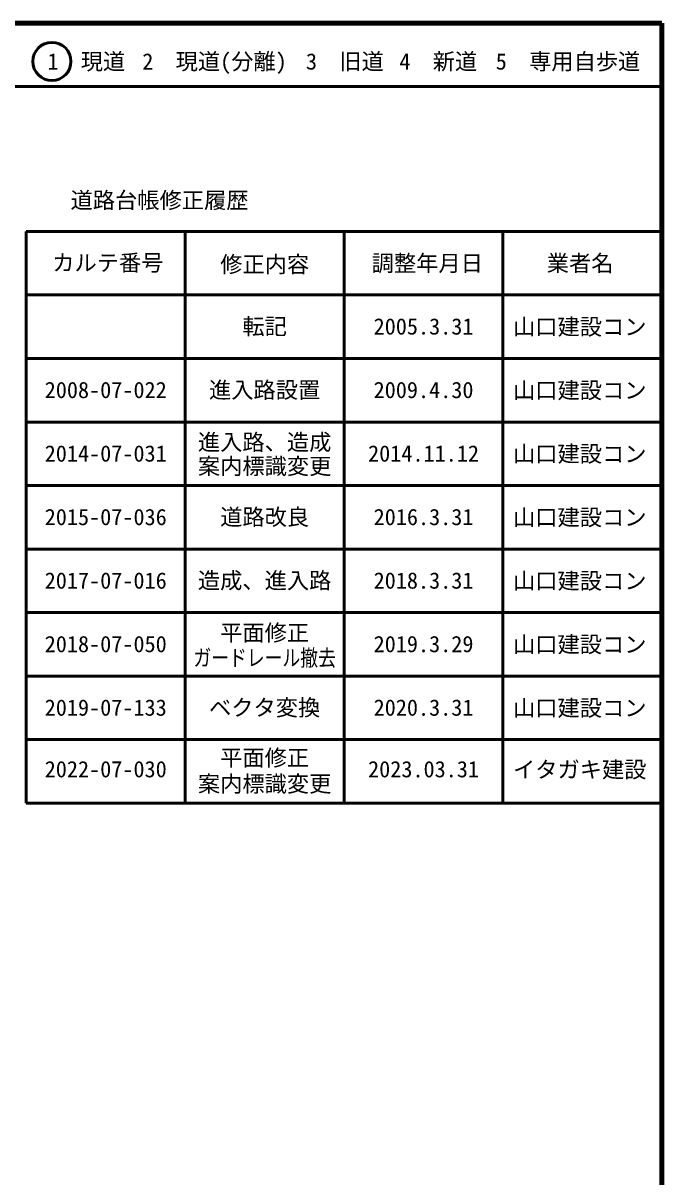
# Model space of a CAD drawing. Units: millimetres, scale not verified. Extents: x 40000 to 680000, y 20000 to 380000.
# Drawn here: x 579500 to 680000, y 198357 to 380000 of the extents above; entities that cross this region are included whole.
import ezdxf
from ezdxf.enums import TextEntityAlignment as Align

# ---------------------------------------------------------------- set-up
doc = ezdxf.new("R2010")
doc.units = ezdxf.units.MM
doc.header["$LTSCALE"] = 1000
for name, color, linetype, lineweight in [('M-TTL', 2, 'Continuous', 140), ('M-TTL-FRAM', 2, 'Continuous', 50), ('M-TTL-LINE', 7, 'Continuous', 50)]:
    doc.layers.add(name, color=color, linetype=linetype, lineweight=lineweight)
doc.layers.add('M-TTL-TXT', color=7, linetype='Continuous')
doc.styles.add('ＭＳ ゴシック', font='')
doc.styles.get('ＭＳ ゴシック').set_extended_font_data('MS Gothic')

msp = doc.modelspace()

# ---------------------------------------------------------------- linework, layer by layer
at = {"layer": 'M-TTL'}
for p, q in [((680000, 380000), (40000, 380000)), ((680000, 20000), (680000, 380000))]:
    msp.add_line(p, q, dxfattribs=at)
at = {"layer": 'M-TTL-FRAM'}
for p, q in [((580000, 347197), (580000, 257197)), ((580000, 347197), (680000, 347197)), ((580000, 257197), (680000, 257197))]:
    msp.add_line(p, q, dxfattribs=at)
at = {"layer": 'M-TTL-LINE'}
for p, q in [((40000, 370000), (680000, 370000)), ((605000, 347197), (605000, 257197)), ((630000, 347197), (630000, 257197)), ((655000, 347197), (655000, 257197)), ((580000, 337197), (680000, 337197)), ((580000, 327197), (680000, 327197)), ((580000, 317197), (680000, 317197)), ((580000, 307197), (680000, 307197)), ((580000, 297197), (680000, 297197)), ((580000, 287197), (680000, 287197)), ((580000, 277197), (680000, 277197)), ((580000, 267197), (680000, 267197))]:
    msp.add_line(p, q, dxfattribs=at)
msp.add_circle((584031, 373958), 3000, dxfattribs=at)

# ---------------------------------------------------------------- texts
at = {"layer": 'M-TTL-TXT', "style": 'ＭＳ ゴシック'}
for s, p in [('1\u3000現道', (589448, 373958)), ('2\u3000現道(分離)', (609619, 373958)), ('3\u3000旧道', (630121, 373958)), ('4\u3000新道', (644824, 373958)), ('5\u3000専用自歩道', (665228, 373958)), ('道路台帳修正履歴', (600968, 352113)), ('カルテ番号', (592839, 342277)), ('修正内容', (617509, 342023)), ('調整年月日', (643089, 342197)), ('業者名', (667134, 342197)), ('転記', (617500, 332245)), ('2005.3.31', (642500, 332245)), ('山口建設コン', (667077, 332189)), ('2008-07-022', (592500, 322245)), ('進入路設置', (617500, 322245)), ('2009.4.30', (642500, 322245)), ('山口建設コン', (667077, 322189)), ('進入路、造成', (617500, 314032)), ('2014-07-031', (592500, 312245)), ('2014.11.12', (642500, 312245)), ('山口建設コン', (667077, 312189)), ('案内標識変更', (617500, 310244)), ('2015-07-036', (592500, 302245)), ('道路改良', (617500, 302245)), ('2016.3.31', (642500, 302245)), ('山口建設コン', (667077, 302189)), ('2017-07-016', (592500, 292245)), ('造成、進入路', (617500, 292245)), ('2018.3.31', (642500, 292245)), ('山口建設コン', (667077, 292189)), ('平面修正', (617500, 284020)), ('2018-07-050', (592500, 282245)), ('2019.3.29', (642500, 282245)), ('山口建設コン', (667077, 282189)), ('2019-07-133', (592500, 272245)), ('ベクタ変換', (617500, 272245)), ('2020.3.31', (642500, 272245)), ('山口建設コン', (667077, 272189)), ('案内標識変更', (617500, 260244))]:
    msp.add_text(s, height=2566, dxfattribs=at).set_placement(p, align=Align.MIDDLE_CENTER)
at = {"layer": 'M-TTL-TXT', "style": 'ＭＳ ゴシック', "width": 0.8}
msp.add_text('ガードレール撤去', height=2566, dxfattribs=at).set_placement((617500, 280083), align=Align.MIDDLE_CENTER)
at = {"layer": 'M-TTL-TXT', "style": 'ＭＳ ゴシック'}
for s, p in [('平面修正', (617500, 262282)), ('2022-07-030', (592500, 260495)), ('2023.03.31', (642500, 260495)), ('イタガキ建設', (667077, 260439))]:
    msp.add_text(s, height=2566, dxfattribs=at).set_placement(p, align=Align.BOTTOM_CENTER)

doc.saveas('drawing.dxf')
